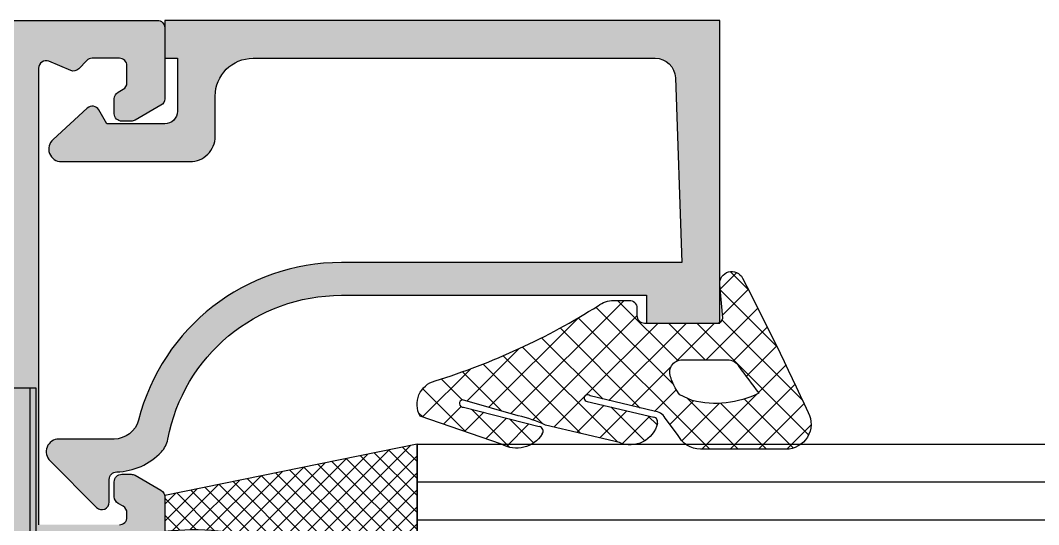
# Model space of a CAD drawing. Header units: millimetres. Extents: x 221 to 2771, y 196 to 840.
# Drawn here: x 551.52 to 559.59, y 633.59 to 637.59 of the extents above; entities that cross this region are included whole.
import ezdxf

# ---------------------------------------------------------------- set-up
doc = ezdxf.new("R2010")
doc.units = ezdxf.units.MM
doc.layers.add('Aksesuar', color=7, linetype='Continuous')

# ---------------------------------------------------------------- blocks, each defined once
blk = doc.blocks.new('2606')
h = blk.add_hatch(color=253)
h.dxf.hatch_style = 1
edge = h.paths.add_edge_path()
edge.add_line((2088.261205650698, 3649.419890002671), (2088.261205650705, 3654.519889992656))
edge.add_arc((2087.261205660743, 3654.519889992707), 0.9999999899628162, 359.9999999970802, 450.0000000029165)
edge.add_line((2087.261205660692, 3655.51988998267), (2085.661205691743, 3655.51988998267))
edge.add_arc((2085.661205691743, 3657.019889982673), 1.500000000003638, 180.0000000001374, 269.9999999999984, ccw=False)
edge.add_line((2084.16120569174, 3657.01988998267), (2084.16120569174, 3672.964480749435))
edge.add_arc((2084.961205691712, 3672.964480749445), 0.7999999999715028, 92.00000000053387, 180.0000000007453, ccw=False)
edge.add_line((2084.933286094343, 3673.763993411032), (2092.261205706734, 3674.019890002671))
edge.add_line((2092.261205706734, 3674.019890002671), (2092.261205706734, 3660.519890002673))
edge.add_arc((2100.561205706739, 3660.519890002674), 8.300000000005328, 180.0000000000128, 255.6815020200548)
edge.add_arc((2098.261205527725, 3651.508785787533), 0.9999999999733052, -1.6797230273368768e-10, 75.68150202103823, ccw=False)
edge.add_line((2099.261205527698, 3651.508785787531), (2099.261205527698, 3649.31989000267))
edge.add_arc((2099.761205527698, 3649.31989000267), 0.500000000000034, 180.000000000049, 316.8289824201455)
edge.add_line((2100.125862929965, 3648.977800863743), (2101.979944863388, 3650.814200066453))
edge.add_arc((2101.761150422028, 3651.019453549809), 0.3000000000000761, 316.8289824201018, 449.999999999816)
edge.add_line((2101.761150422029, 3651.31945354981), (2100.860620370688, 3651.319453549811))
edge.add_arc((2100.86062037072, 3651.619453549781), 0.2999999999693814, 181.1714072949845, 269.9999999939427, ccw=False)
edge.add_arc((2098.061205542659, 3651.562211777802), 2.500000000035378, 1.171407301001419, 46.872311606099)
edge.add_arc((2099.086645363876, 3652.656959773115), 0.9999999999750132, 46.87231160506018, 79.37850799216822)
edge.add_arc((2100.561205706744, 3660.519890002691), 7.000000000021488, 180.0000000000753, 259.3785079952096, ccw=False)
edge.add_line((2093.561205706722, 3660.519890002682), (2093.561205706723, 3672.619890002669))
edge.add_line((2093.561205706723, 3672.619890002669), (2094.6612057067, 3672.619890002669))
edge.add_line((2094.6612057067, 3672.619890002669), (2094.6612057067, 3675.519890002671))
edge.add_line((2094.6612057067, 3675.519890002671), (2082.6612057067, 3675.519890002671))
edge.add_line((2082.6612057067, 3675.519890002671), (2082.661205706699, 3653.519890002671))
edge.add_line((2082.661205706699, 3653.519890002671), (2084.1612056917, 3653.519890002671))
edge.add_line((2084.1612056917, 3653.519890002671), (2084.1612056917, 3654.019889997671))
edge.add_line((2084.1612056917, 3654.019889997671), (2086.2612056707, 3654.019889997671))
edge.add_arc((2086.261205670704, 3653.519890002673), 0.499999994997097, -2.8819613362429664e-10, 90.00000000049351, ccw=False)
edge.add_line((2086.761205665701, 3653.519890002671), (2086.761205665702, 3651.220171708414))
edge.add_line((2086.761205665702, 3651.220171708414), (2086.209395521466, 3650.904537533723))
edge.add_arc((2086.361205650702, 3650.645783432961), 0.2999999999997168, 120.3999999998765, 220.8999999999663)
edge.add_line((2086.134449609952, 3650.449361188846), (2087.383278916114, 3649.092519595813))
edge.add_arc((2087.761205650698, 3649.419890002672), 0.5000000000001847, 220.9000000000271, 359.9999999999245)
at = {"color": 253}
blk.add_lwpolyline([(2088.261205650698, 3649.419890002671), (2088.261205650706, 3654.519889992655, 0.4142135624029303), (2087.261205660692, 3655.51988998267), (2085.661205691743, 3655.51988998267, -0.4142135623723848), (2084.16120569174, 3657.01988998267), (2084.16120569174, 3672.964480749435, -0.4040262258362294), (2084.933286094343, 3673.763993411032), (2092.261205706734, 3674.019890002671), (2092.261205706734, 3660.519890002673, 0.3427738801094605), (2098.508517374909, 3652.477721724626, -0.3427738801151369), (2099.261205527698, 3651.508785787531), (2099.261205527698, 3649.31989000267, 0.6797841798327304), (2100.125862929965, 3648.977800863743), (2101.979944863388, 3650.814200066453, 0.6566962119837294), (2101.761150422029, 3651.31945354981), (2100.860620370688, 3651.31945354981, -0.4082379847186805), (2100.560683067743, 3651.613320502812, 0.2020935884761375), (2099.770271911333, 3653.386791769922, 0.1427938617437846), (2099.270965406776, 3653.639826051779, -0.3609022444472537), (2093.561205706722, 3660.519890002682), (2093.561205706722, 3672.619890002669), (2094.6612057067, 3672.619890002669), (2094.6612057067, 3675.519890002671), (2082.6612057067, 3675.519890002671), (2082.6612057067, 3653.519890002671), (2084.1612056917, 3653.519890002671), (2084.1612056917, 3654.019889997671), (2086.2612056707, 3654.019889997671, -0.4142135623770908), (2086.761205665701, 3653.519890002671), (2086.761205665702, 3651.220171708414), (2086.209395521466, 3650.904537533723, 0.4689664154295557), (2086.134449609952, 3650.449361188846), (2087.383278916114, 3649.092519595813, 0.6943711989525161)], format="xyb", close=True, dxfattribs=at)
blk = doc.blocks.new('4456')
at = {"ltscale": 10}
h = blk.add_hatch(color=252, dxfattribs=at)
h.dxf.hatch_style = 1
edge = h.paths.add_edge_path()
edge.add_line((2615.974876532379, 2252.359233066632), (2615.974876532379, 2255.65923306662))
edge.add_arc((2616.274876532368, 2255.65923306662), 0.299999999988576, 90.0000000000415, 179.9999999999585, ccw=False)
edge.add_line((2616.274876532368, 2255.959233066608), (2616.606253027498, 2255.959233066608))
edge.add_arc((2616.606253027528, 2255.459233066604), 0.5000000000048936, 15.000000003230127, 90.00000000331829, ccw=False)
edge.add_line((2617.089215940669, 2255.588642589183), (2617.734184447317, 2253.181587353133))
edge.add_arc((2618.023962195237, 2253.259233066632), 0.3000000000243124, 194.9999999925519, 269.9999999921644)
edge.add_line((2618.023962195196, 2252.959233066608), (2621.638496747172, 2252.959233066608))
edge.add_arc((2621.638496747167, 2253.259233066623), 0.3000000000145053, 270.0000000011158, 403.5999999991768)
edge.add_line((2621.855748305611, 2253.46611892975), (2620.716532809475, 2254.662413051602))
edge.add_arc((2622.164876532405, 2256.04165213905), 2.000000000023274, 179.9999999996814, 223.599999998425, ccw=False)
edge.add_line((2620.164876532382, 2256.041652139061), (2620.164876532382, 2256.259233066597))
edge.add_arc((2620.464876532378, 2256.259233066568), 0.2999999999961755, 58.599999995931114, 179.9999999946646, ccw=False)
edge.add_line((2620.621179421946, 2256.515298305737), (2622.115489026696, 2255.603167827375))
edge.add_arc((2622.271791916243, 2255.859233066727), 0.3000000001425374, 238.6000000177506, 270.0000000055531)
edge.add_line((2622.271791916272, 2255.559233066585), (2622.564876532347, 2255.559233066585))
edge.add_arc((2622.564876532376, 2255.859233066602), 0.3000000000172022, 269.9999999943919, 359.9999999944913)
edge.add_line((2622.864876532393, 2255.859233066573), (2622.864876532393, 2259.630082804378))
edge.add_arc((2623.364876532343, 2259.630082804386), 0.4999999999497088, 138.590377888551, 180.0000000009391, ccw=False)
edge.add_arc((2622.764876532382, 2260.159233066557), 0.2999999999931684, 318.59037789542, 450.0000000045461)
edge.add_line((2622.764876532358, 2260.45923306655), (2622.564876532347, 2260.45923306655))
edge.add_line((2622.564876532347, 2260.45923306655), (2620.662478839154, 2259.949487140943))
edge.add_arc((2620.740124552694, 2259.65970939304), 0.3000000000188273, 105.0000000009249, 164.9999999519103)
edge.add_line((2620.450346804854, 2259.737355106819), (2620.435403880129, 2259.6815873529))
edge.add_arc((2620.145626132319, 2259.759233066507), 0.2999999999456839, 225.0000000020329, 344.9999999824427, ccw=False)
edge.add_line((2619.933494098009, 2259.547101032181), (2619.665519116553, 2259.815076013695))
edge.add_arc((2619.877651150152, 2260.027208047752), 0.2999999992534001, 184.9999999692288, 225.0000000618618, ccw=False)
edge.add_line((2619.578792741454, 2260.001061325153), (2619.366018122983, 2262.433086343767))
edge.add_arc((2619.664876532348, 2262.459233066596), 0.2999999999378736, 69.99999999110128, 185.0000000019687, ccw=False)
edge.add_line((2619.767482575368, 2262.741140852758), (2621.178315831222, 2262.227639542153))
edge.add_arc((2621.075709788301, 2261.945731756072), 0.2999999998286586, 10.90428326646952, 70.00000000368192, ccw=False)
edge.add_arc((2621.664876532352, 2262.059233066588), 0.299999999991297, 190.9042832743167, 270.0000000057751)
edge.add_line((2621.664876532382, 2261.759233066597), (2630.264876532358, 2261.759233066597))
edge.add_line((2630.264876532358, 2261.759233066597), (2630.264876532359, 2278.559233066585))
edge.add_line((2630.264876532359, 2278.559233066585), (2632.233936424649, 2278.559233066585))
edge.add_arc((2632.233936424652, 2278.259233066524), 0.3000000000610135, 30.000000001542787, 90.00000000056019, ccw=False)
edge.add_line((2632.493744045836, 2278.409233066562), (2632.724684153499, 2278.009233066538))
edge.add_arc((2632.464876532391, 2277.859233066554), 0.2999999999688834, -90.00000000392208, 30.000000000023988, ccw=False)
edge.add_line((2632.46487653237, 2277.559233066585), (2631.564876532347, 2277.559233066586))
edge.add_line((2631.564876532347, 2277.559233066585), (2631.564876532347, 2275.759233066597))
edge.add_line((2631.564876532347, 2275.759233066597), (2640.46487653237, 2275.759233066596))
edge.add_line((2640.46487653237, 2275.759233066597), (2640.46487653237, 2277.559233066585))
edge.add_line((2640.46487653237, 2277.559233066585), (2639.564876532347, 2277.559233066585))
edge.add_arc((2639.564876532338, 2277.859233066561), 0.2999999999755175, 150.0000000021706, 270.0000000017275, ccw=False)
edge.add_line((2639.305068911218, 2278.009233066538), (2639.53600901894, 2278.409233066562))
edge.add_arc((2639.79581664011, 2278.259233066548), 0.3000000000362453, 90.00000000780051, 150.000000001138, ccw=False)
edge.add_line((2639.795816640069, 2278.559233066585), (2641.764876532359, 2278.559233066585))
edge.add_line((2641.764876532359, 2278.559233066585), (2641.764876532359, 2277.159233066562))
edge.add_line((2641.764876532359, 2277.159233066562), (2642.96487653237, 2277.159233066562))
edge.add_line((2642.96487653237, 2277.159233066562), (2642.964876532371, 2295.95923306655))
edge.add_line((2642.964876532371, 2295.95923306655), (2641.764876532359, 2295.95923306655))
edge.add_line((2641.764876532359, 2295.95923306655), (2641.764876532359, 2294.359233066573))
edge.add_arc((2641.464876532364, 2294.35923306657), 0.2999999999952073, -134.99999999951729, 6.255049811443314e-10, ccw=False)
edge.add_line((2641.252744498013, 2294.147101032216), (2640.857769751155, 2294.542075779073))
edge.add_arc((2641.564876532282, 2295.249182560226), 0.9999999999345696, 180.0000000011302, 225.0000000010826, ccw=False)
edge.add_line((2640.564876532348, 2295.249182560207), (2640.564876532348, 2295.659233066562))
edge.add_arc((2640.264876532359, 2295.659233066561), 0.2999999999885734, 4.106732204705693e-11, 89.99999999995899)
edge.add_line((2640.264876532359, 2295.95923306655), (2639.864876532394, 2295.95923306655))
edge.add_arc((2639.864876532394, 2296.259233066597), 0.3000000000467011, 180.0000000000258, 269.9999999999742, ccw=False)
edge.add_line((2639.564876532348, 2296.259233066597), (2639.564876532348, 2297.986027985829))
edge.add_arc((2639.864876532372, 2297.986027985795), 0.3000000000246056, 119.9999999975785, 179.999999993483, ccw=False)
edge.add_line((2639.714876532371, 2298.245835606957), (2639.841671451568, 2298.319040687714))
edge.add_arc((2639.991671451558, 2298.059233066577), 0.2999999999964917, 89.9999999936644, 119.9999999982058, ccw=False)
edge.add_line((2639.991671451591, 2298.359233066573), (2640.264876532359, 2298.359233066573))
edge.add_arc((2640.264876532359, 2298.059233066585), 0.2999999999881594, -3.808509063674137e-11, 90.00000000003803, ccw=False)
edge.add_line((2640.564876532348, 2298.059233066585), (2640.564876532348, 2297.159233066562))
edge.add_line((2640.564876532348, 2297.159233066562), (2641.864876532394, 2297.159233066562))
edge.add_line((2641.864876532394, 2297.159233066562), (2640.864876532394, 2297.159233066562))
edge.add_line((2640.864876532394, 2297.159233066562), (2641.864876532394, 2297.159233066562))
edge.add_line((2641.864876532394, 2297.159233066562), (2641.864876532394, 2298.45923306655))
edge.add_arc((2642.164876532385, 2298.459233066589), 0.2999999999914347, 60.000000007435915, 180.0000000075791, ccw=False)
edge.add_line((2642.314876532348, 2298.719040687737), (2642.714876532371, 2298.488100580015))
edge.add_arc((2642.864876532379, 2298.74790820115), 0.3000000000038806, 239.9999999987163, 359.9999999987634)
edge.add_line((2643.164876532383, 2298.747908201144), (2643.164876532383, 2300.970557932003))
edge.add_arc((2642.864876532379, 2300.970557931996), 0.3000000000038314, 1.220264331309019e-09, 120.0000000012999)
edge.add_line((2642.714876532371, 2301.230365553131), (2642.314876532348, 2300.999425445468))
edge.add_arc((2642.164876532369, 2301.259233066587), 0.2999999999747628, 179.9999999980228, 299.99999999807903, ccw=False)
edge.add_line((2641.864876532394, 2301.259233066597), (2641.864876532394, 2302.559233066585))
edge.add_line((2641.864876532394, 2302.559233066585), (2640.564876532348, 2302.559233066585))
edge.add_line((2640.564876532348, 2302.559233066585), (2640.564876532348, 2301.659233066562))
edge.add_arc((2640.264876532358, 2301.659233066563), 0.2999999999891841, 270.0000000001577, 359.9999999998423, ccw=False)
edge.add_line((2640.264876532359, 2301.359233066573), (2639.991671451591, 2301.359233066573))
edge.add_arc((2639.991671451558, 2301.659233066573), 0.2999999999991439, 240.0000000019298, 270.0000000061998, ccw=False)
edge.add_line((2639.841671451568, 2301.399425445433), (2639.714876532371, 2301.472630526189))
edge.add_arc((2639.864876532373, 2301.732438147353), 0.3000000000256273, 180.0000000066297, 240.0000000023089, ccw=False)
edge.add_line((2639.564876532348, 2301.732438147318), (2639.564876532348, 2303.45923306655))
edge.add_arc((2639.864876532394, 2303.459233066549), 0.3000000000468962, 90.0000000000631, 179.999999999937, ccw=False)
edge.add_line((2639.864876532394, 2303.759233066597), (2644.564876532348, 2303.759233066597))
edge.add_line((2644.564876532348, 2303.759233066597), (2644.564876532347, 2235.45923306655))
edge.add_arc((2644.264876532358, 2235.45923306655), 0.299999999988423, 270.00000000001234, 359.99999999998766, ccw=False)
edge.add_line((2644.264876532358, 2235.159233066562), (2641.457696855349, 2235.159233066562))
edge.add_arc((2641.457696855372, 2235.459233066566), 0.3000000000042485, 209.9999999953338, 269.99999999572765, ccw=False)
edge.add_line((2641.19788923422, 2235.309233066585), (2640.605068911264, 2236.336027985805))
edge.add_arc((2640.86487653231, 2236.486027985888), 0.2999999999631648, 180.0000000223307, 210.000000022145, ccw=False)
edge.add_line((2640.564876532347, 2236.48602798577), (2640.564876532347, 2236.859233066573))
edge.add_arc((2640.864876532364, 2236.859233066544), 0.3000000000173852, 89.99999999442679, 179.9999999944563, ccw=False)
edge.add_line((2640.864876532393, 2237.159233066562), (2641.457696855349, 2237.159233066562))
edge.add_arc((2641.457696855352, 2236.859233066541), 0.3000000000198835, 30.000000009894393, 90.00000000042189, ccw=False)
edge.add_line((2641.717504476478, 2237.009233066597), (2641.832974530397, 2236.809233066527))
edge.add_arc((2642.092782151524, 2236.959233066582), 0.3000000000202762, 210.0000000099378, 270.0000000003787)
edge.add_line((2642.092782151526, 2236.659233066562), (2642.764876532358, 2236.659233066562))
edge.add_arc((2642.764876532358, 2236.95923306655), 0.2999999999884715, 270.0000000000216, 359.9999999999785)
edge.add_line((2643.064876532347, 2236.95923306655), (2643.064876532347, 2238.041033113218))
edge.add_arc((2642.764876532337, 2238.041033113228), 0.3000000000104473, 359.999999997964, 404.9999999955774)
edge.add_line((2642.977008566716, 2238.253165147576), (2642.641651325907, 2238.572764040221))
edge.add_arc((2642.853783360287, 2238.784896074552), 0.2999999999993128, 159.9999999968745, 224.9999999935315, ccw=False)
edge.add_line((2642.571875574057, 2238.887502117565), (2642.946784318589, 2239.756627023587))
edge.add_arc((2642.664876532376, 2239.859233066583), 0.2999999999785451, 339.9999999987426, 449.9999999989266)
edge.add_line((2642.664876532382, 2240.159233066562), (2624.564876532347, 2240.159233066563))
edge.add_line((2624.564876532347, 2240.159233066562), (2624.564876532347, 2236.95923306655))
edge.add_arc((2624.864876532364, 2236.959233066578), 0.3000000000169637, 180.0000000054632, 270.0000000056537)
edge.add_line((2624.864876532393, 2236.659233066562), (2625.036970913226, 2236.659233066562))
edge.add_arc((2625.036970913208, 2236.959233066557), 0.2999999999956352, 270.0000000033225, 330.0000000056159)
edge.add_line((2625.296778534354, 2236.809233066585), (2625.412248588215, 2237.009233066538))
edge.add_arc((2625.672056209362, 2236.859233066565), 0.299999999996885, 90.00000000346029, 150.0000000054781, ccw=False)
edge.add_line((2625.672056209344, 2237.159233066562), (2626.264876532358, 2237.159233066562))
edge.add_arc((2626.264876532358, 2236.859233066572), 0.2999999999887757, 7.969447324285284e-11, 89.9999999999203, ccw=False)
edge.add_line((2626.564876532347, 2236.859233066573), (2626.564876532347, 2236.486027985829))
edge.add_arc((2626.264876532324, 2236.486027985802), 0.3000000000225848, -29.999999996870486, 5.000174496672116e-09, ccw=False)
edge.add_line((2626.524684153487, 2236.336027985805), (2625.931863830415, 2235.309233066585))
edge.add_arc((2625.672056209258, 2235.459233066576), 0.3000000000147676, 270.0000000054322, 330.0000000035063, ccw=False)
edge.add_line((2625.672056209286, 2235.159233066562), (2621.46487653237, 2235.159233066562))
edge.add_arc((2621.464876532371, 2235.459233066551), 0.2999999999889872, 180.00000000012, 269.9999999998799, ccw=False)
edge.add_line((2621.164876532382, 2235.45923306655), (2621.164876532382, 2236.659233066562))
edge.add_arc((2621.464876532358, 2236.659233066572), 0.2999999999761458, 80.11845530244312, 180.0000000018712, ccw=False)
edge.add_line((2621.516360066938, 2236.954782462871), (2622.613392997814, 2236.763683670276))
edge.add_arc((2622.664876532384, 2237.059233066587), 0.2999999999855902, 260.1184553045882, 359.999999999726)
edge.add_line((2622.96487653237, 2237.059233066585), (2622.96487653237, 2240.159233066562))
edge.add_line((2622.96487653237, 2240.159233066562), (2619.864876532393, 2240.159233066562))
edge.add_arc((2619.864876532379, 2239.859233066551), 0.300000000010116, 89.99999999719266, 169.0957167227154)
edge.add_arc((2619.27570978834, 2239.972734377063), 0.2999999997971291, 289.99999999290463, 349.09571673694404, ccw=False)
edge.add_line((2619.378315831234, 2239.690826591005), (2617.967482575322, 2239.177325280342))
edge.add_arc((2617.864876532343, 2239.459233066501), 0.2999999999211949, 174.9999999972266, 290.0000000016794, ccw=False)
edge.add_line((2617.566018122995, 2239.485379789333), (2617.778792741466, 2241.917404808005))
edge.add_arc((2618.077651150175, 2241.891258085401), 0.2999999992650235, 134.9999999389462, 175.0000000299632, ccw=False)
edge.add_line((2617.865519116564, 2242.103390119463), (2618.13349409802, 2242.371365100978))
edge.add_arc((2618.345626132322, 2242.159233066677), 0.2999999999218564, 15.000000036905703, 135.0000000000946, ccw=False)
edge.add_line((2618.635403880083, 2242.236878780374), (2618.650346804808, 2242.181111026573))
edge.add_arc((2618.940124552749, 2242.258756740055), 0.3000000000403961, 194.9999999884718, 254.999999980085)
edge.add_line((2618.862478839107, 2241.968978992157), (2620.764876532358, 2241.45923306655))
edge.add_line((2620.764876532358, 2241.45923306655), (2620.96487653237, 2241.45923306655))
edge.add_arc((2620.964876532353, 2241.759233066559), 0.3000000000087134, 270.0000000033435, 401.4096221128257)
edge.add_arc((2621.564876532327, 2242.288383328784), 0.4999999999802017, 180.0000000003816, 221.4096221101283, ccw=False)
edge.add_line((2621.064876532347, 2242.288383328781), (2621.064876532347, 2246.059233066585))
edge.add_arc((2620.764876532359, 2246.059233066586), 0.2999999999880955, 359.9999999999497, 450.0000000000501)
edge.add_line((2620.764876532358, 2246.359233066573), (2620.471791916284, 2246.359233066573))
edge.add_arc((2620.471791916314, 2246.059233066352), 0.3000000002211661, 90.00000000576337, 121.3999999993654)
edge.add_line((2620.31548902665, 2246.315298305725), (2618.821179421958, 2245.403167827363))
edge.add_arc((2618.664876532406, 2245.659233066561), 0.3000000000127035, 179.9999999998435, 301.39999999844383, ccw=False)
edge.add_line((2618.364876532393, 2245.659233066562), (2618.364876532393, 2245.976813994016))
edge.add_arc((2620.364876532385, 2245.976813994041), 1.99999999999138, 136.4000000012096, 180.0000000006842, ccw=False)
edge.add_line((2618.916532809487, 2247.356053081475), (2621.924208116126, 2250.514423294767))
edge.add_arc((2621.562122185408, 2250.859233066633), 0.4999999999980528, 316.3999999999794, 449.9999999994105)
edge.add_line((2621.562122185414, 2251.359233066632), (2616.974876532379, 2251.359233066632))
edge.add_arc((2616.97487653238, 2252.359233066632), 1.000000000000433, 180.0000000000248, 269.9999999999752, ccw=False)
edge = h.paths.add_edge_path(flags=16)
edge.add_arc((2622.864876532415, 2241.959233066543), 0.1999999999752511, 179.9999999937437, 269.9999999937498)
edge.add_line((2622.864876532393, 2241.759233066568), (2632.364876532393, 2241.759233066568))
edge.add_line((2632.364876532393, 2241.759233066568), (2632.364876532393, 2242.559233066549))
edge.add_arc((2632.664876532494, 2242.559233066544), 0.3000000001008147, 135.0000000115716, 179.9999999990124, ccw=False)
edge.add_line((2632.452744498024, 2242.771365100928), (2633.152744498036, 2243.471365100925))
edge.add_arc((2633.364876532412, 2243.25923306655), 0.3000000000275844, 1.7964794096769765e-09, 135.0000000003105, ccw=False)
edge.add_line((2633.66487653244, 2243.25923306656), (2633.66487653244, 2241.759233066568))
edge.add_line((2633.66487653244, 2241.759233066568), (2642.964876532428, 2241.759233066568))
edge.add_line((2642.964876532428, 2241.759233066568), (2642.964876532429, 2275.559233066563))
edge.add_line((2642.964876532429, 2275.559233066563), (2641.764876532417, 2275.559233066563))
edge.add_line((2641.764876532417, 2275.559233066563), (2641.764876532417, 2275.159233066562))
edge.add_arc((2640.764876532417, 2275.159233066562), 1.000000000000223, 269.9999999999998, 359.9999999999872, ccw=False)
edge.add_line((2640.764876532417, 2274.159233066562), (2631.864876532393, 2274.159233066563))
edge.add_line((2631.864876532393, 2274.159233066562), (2631.864876532393, 2271.659233066562))
edge.add_line((2631.864876532393, 2271.659233066562), (2633.16487653244, 2271.659233066561))
edge.add_arc((2633.16487653244, 2271.159233066562), 0.5000000000001191, 1.3585577107733116e-11, 89.99999999998641, ccw=False)
edge.add_line((2633.66487653244, 2271.159233066562), (2633.66487653244, 2270.559233066563))
edge.add_arc((2633.16487653244, 2270.559233066563), 0.5000000000001191, 270.00000000001364, 359.99999999998636, ccw=False)
edge.add_line((2633.16487653244, 2270.059233066563), (2631.864876532393, 2270.059233066564))
edge.add_line((2631.864876532393, 2270.059233066563), (2631.864876532393, 2261.759233066568))
edge.add_line((2631.864876532393, 2261.759233066568), (2633.16487653244, 2261.759233066567))
edge.add_arc((2633.16487653244, 2261.259233066568), 0.5000000000001191, 1.3585577107733116e-11, 89.99999999998641, ccw=False)
edge.add_line((2633.66487653244, 2261.259233066568), (2633.66487653244, 2260.659233066562))
edge.add_arc((2633.16487653244, 2260.659233066562), 0.5000000000001191, 270.00000000001364, 359.99999999998636, ccw=False)
edge.add_line((2633.16487653244, 2260.159233066562), (2624.464876532428, 2260.159233066563))
edge.add_line((2624.464876532428, 2260.159233066562), (2624.464876532428, 2251.262239564649))
edge.add_arc((2623.464876532503, 2251.262239564683), 0.9999999999252175, 316.3999999971765, 359.99999999804675, ccw=False)
edge.add_line((2624.189048393852, 2250.572620020964), (2622.940704670958, 2249.261729971865))
edge.add_arc((2623.664876532337, 2248.572110428217), 0.9999999998971162, 136.4000000013686, 180.0000000021929)
edge.add_line((2622.66487653244, 2248.572110428179), (2622.66487653244, 2241.959233066565))
at = {"color": 252, "ltscale": 10}
for points in [[(2644.564876532348, 2303.759233066597), (2644.564876532348, 2235.45923306655, -0.4142135623729691), (2644.264876532358, 2235.159233066562), (2641.457696855349, 2235.159233066562, -0.2679491924329647), (2641.19788923422, 2235.309233066585), (2640.605068911264, 2236.336027985805, -0.1316524975865714), (2640.564876532347, 2236.48602798577), (2640.564876532347, 2236.859233066573, -0.4142135623732455), (2640.864876532393, 2237.159233066562), (2641.457696855349, 2237.159233066562, -0.2679491923868238), (2641.717504476478, 2237.009233066597), (2641.832974530397, 2236.809233066527, 0.2679491923864189), (2642.092782151526, 2236.659233066562), (2642.764876532358, 2236.659233066562, 0.4142135623728743), (2643.064876532347, 2236.95923306655), (2643.064876532347, 2238.041033113218, 0.1989123673688318), (2642.977008566716, 2238.253165147576), (2642.641651325907, 2238.572764040221, -0.2914734195702615), (2642.571875574057, 2238.887502117565), (2642.946784318589, 2239.756627023587, 0.5205670505527663), (2642.664876532382, 2240.159233066562), (2624.564876532347, 2240.159233066562)], [(2624.564876532347, 2236.95923306655, 0.4142135623740686), (2624.864876532393, 2236.659233066562), (2625.036970913226, 2236.659233066562, 0.2679491924418479), (2625.296778534354, 2236.809233066585), (2625.412248588215, 2237.009233066538, -0.2679491924405589), (2625.672056209344, 2237.159233066562), (2626.264876532358, 2237.159233066562, -0.4142135623722802), (2626.564876532347, 2236.859233066573), (2626.564876532347, 2236.486027985829, -0.1316524975957002), (2626.524684153487, 2236.336027985805), (2625.931863830415, 2235.309233066585, -0.2679491924221159), (2625.672056209286, 2235.159233066562), (2621.46487653237, 2235.159233066562, -0.4142135623718673)]]:
    blk.add_lwpolyline(points, format="xyb", dxfattribs=at)
blk = doc.blocks.new('50 S 20')
at = {"ltscale": 10}
blk.add_blockref('4456', (-1149.812386988791, 225.859133209161), dxfattribs=at)
blk = doc.blocks.new('MN201')
h = blk.add_hatch()
h.set_pattern_fill('ANSI37', color=35, scale=0.25, angle=180.0000000000002, style=0)
h.set_pattern_definition([(135.0000000000002, (2323.977134709204, -1136.592070553462), (0.5612660075668204, 0.5612660075668237), []), (45.00000000000017, (2323.977134709204, -1136.592070553462), (0.5612660075668237, -0.5612660075668204), [])])
h.paths.add_polyline_path([(2704.56812628326, 820.3624428536027, 0.0655068904528361), (2711.037757962786, 823.3432138484877, -0.1676907291543343), (2711.654486211015, 823.5560377132829), (2712.272872085402, 823.5560377132824, -0.4142136353118876), (2712.572871935986, 823.2560379374052), (2712.572871935986, 822.9560375638675, 0.4142136353101727), (2712.872871711863, 822.6560377132828), (2715.772871935986, 822.6560377132826, 0.4142135623728477), (2715.972871935986, 822.8560377132817), (2715.856495551311, 824.1862258769252, -0.8277455623827096), (2716.756645018845, 824.440395970769, -0.0110335131498702), (2719.362961170715, 819.1149491274857, -0.5628898371508848), (2718.475941251654, 817.6532179684868), (2715.097936514163, 817.6532179684868, -0.2945918514134372), (2714.186833877151, 818.2410384143727), (2713.692197072634, 818.8895891521074, 0.2778033776071813), (2713.250306537138, 819.1556388269544), (2710.717572475855, 819.7636470595498, 1.51046107603106), (2710.603823306528, 819.5514680153028), (2713.23888204165, 818.9268849424034), (2713.242436195491, 818.9260425079262, -0.4288167670145243), (2713.386098292586, 818.6743928296407, -0.4632490507838541), (2711.878964698617, 817.9133127547248), (2708.948431273608, 818.6111271505451, 0.0537684997058295), (2707.866981097172, 818.98022844568), (2705.657759466512, 819.6116878203106, 0.9617859406713049), (2705.699598958268, 819.3219301684951), (2708.702497253108, 818.5584159026034, -0.5111786565945917), (2708.821767386629, 818.256928225446, -0.3985077157993407), (2707.202485408448, 817.8538083395238), (2703.975171519865, 818.968021134141, -0.4879961880778766)])
h.paths.add_polyline_path([(2713.948531974543, 820.3969153527826), (2713.933486065237, 820.4669554885261, -0.5651860333520194), (2714.375376600732, 821.2009058136796), (2716.167137280525, 821.2009058136796, -0.2759304729618929), (2716.607389251099, 820.9379252272422, -0.0036954532398101), (2717.400156733889, 819.8703112660978, -0.1777288798550432), (2714.766848456856, 819.5808841946614), (2714.270598920126, 819.8034942339746, -0.06123595190851)], flags=16)
at = {"color": 35}
for points in [[(2708.821773783307, 818.2569382405425, -0.3985105535364753), (2707.202485408448, 817.8538083395238), (2703.975171519865, 818.968021134141, -0.4879961880768446), (2704.568126283257, 820.362442853602, 0.0655068904528918), (2711.037757962786, 823.3432138484882, -0.1676907291544135), (2711.654486211015, 823.5560377132829), (2712.272871935986, 823.5560377132829, -0.4142137811867994), (2712.572871935986, 823.2560379374052), (2712.572871935986, 822.9560377132827, 0.4142137811864373), (2712.872871711863, 822.6560377132828), (2715.772871935986, 822.6560377132828, 0.4142135623720961), (2715.972871935986, 822.8560377132819), (2715.856495551311, 824.1862258769254, -0.827745562309123), (2716.756645018806, 824.4403959708438, -0.0110335131500401), (2719.362961170715, 819.1149491274846, -0.5628898371504523), (2718.475941251654, 817.6532179684868), (2715.097936514163, 817.6532179684868, -0.294591851413411), (2714.186833877151, 818.2410384143727), (2713.692197072634, 818.8895891521076, 0.2778033776067145), (2713.250306537138, 819.1556388269544), (2710.717572475855, 819.7636470595498, 1.510461076030971), (2710.603823306528, 819.5514680153028), (2713.242436195485, 818.9260425079278)], [(2713.386098293769, 818.6743928340798, -0.4632490519761338), (2711.878964698616, 817.913312754725), (2708.948431273608, 818.6111271505454, 0.0537684997058953), (2707.866981097172, 818.98022844568), (2705.657759466512, 819.6116878203106, 0.9617859406722213), (2705.699598958268, 819.3219301684951), (2708.702497253108, 818.5584159026034)]]:
    blk.add_lwpolyline(points, format="xyb", dxfattribs=at)
blk.add_lwpolyline([(2713.948531974543, 820.3969153527826), (2713.933486065237, 820.4669554885261, -0.5651860333520194), (2714.375376600732, 821.2009058136796), (2716.167137280525, 821.2009058136796, -0.2759304729618929), (2716.607389251099, 820.9379252272422, -0.0036954532398101), (2717.400156733889, 819.8703112660978, -0.1777288798550432), (2714.766848456856, 819.5808841946614), (2714.270598920126, 819.8034942339746, -0.06123595190851)], format="xyb", close=True, dxfattribs=at)
for centre, start, end in [((2713.194533484711, 818.7318639038012), 343.3003059936704, 77.1885842276507), ((2708.653213523216, 818.3645832067855), 327.4303142364504, 75.7343129929507)]:
    blk.add_arc(centre, 0.2, start, end, dxfattribs=at)
blk = doc.blocks.new('d07007 - GR2')
h = blk.add_hatch()
h.set_pattern_fill('ANSI37', color=32, scale=0.15, style=0)
h.set_pattern_definition([(45, (0, 0), (-0.3367596045400933, 0.3367596045400933), []), (135, (0, 0), (-0.3367596045400933, -0.3367596045400932), [])])
h.paths.add_polyline_path([(367.002159675795, 898.9680385581443), (367.002159675795, 900.4680385581443), (367.002159675795, 901.9680385581448), (357.0021596757964, 899.9307289203595), (357.0021596757964, 898.5127899751558, -0.447635572817688), (368.12724629925, 888.5762825359332, -0.07059124568158), (367.7325399246511, 885.7944963525915, 0.1925327504947466), (367.002159675795, 895.9680385581446), (367.002159675795, 897.4680385581443)])
at = {"color": 32}
blk.add_lwpolyline([(367.0021596757951, 897.4680385581444), (367.0021596757951, 898.9680385581444), (367.0021596757951, 900.4680385581444), (367.0021596757951, 901.9680385581448), (357.0021596757965, 899.9307289203595), (357.0021596757965, 898.5127899751558, -0.4476355728176715), (368.1272462992501, 888.5762825359332, -0.0705912456815909), (367.732539924651, 885.794496352591, 0.1925327504947519), (367.0021596757951, 895.9680385581446)], format="xyb", close=True, dxfattribs=at)
blk = doc.blocks.new('6 12 6 2.CAM-TG1')
at = {"layer": 'Aksesuar', "color": 143}
for p, q in [((-2648.98412687109, 890.7321336239293), (-2648.98412687109, 896.7321336239274)), ((-2648.98412687109, 893.7321336239293), (-2532.469761116903, 893.7321336239293)), ((-2648.98412687109, 892.2321336239311), (-2532.469761116903, 892.2321336239311))]:
    blk.add_line(p, q, dxfattribs=at)
blk.add_lwpolyline([(-2648.98412687109, 890.7321336239293), (-2532.469761116903, 890.7321336239293)], dxfattribs=at)
blk.add_lwpolyline([(-2648.98412687109, 890.7321336239293), (-2532.469761116903, 890.7321336239293)], dxfattribs=at)
blk = doc.blocks.new('ispanyolet')
at = {"color": 7, "linetype": 'Continuous'}
for p, q in [((92.18456241379286, 122.6607879310342), (92.18456241379286, 144.3702879310348)), ((92.18456241379286, 144.3702879310348), (92.44114592354029, 144.3702879310348)), ((92.44114592354029, 144.3702879310348), (92.44114592354029, 122.6607879310342)), ((92.44114592354029, 144.3702879310348), (106.044942023821, 144.3702879310348))]:
    blk.add_line(p, q, dxfattribs=at)

msp = doc.modelspace()

# ---------------------------------------------------------------- block references
at = {"xscale": 0.2, "yscale": 0.2, "zscale": 0.2}
for name, p, rotation in [('50 S 20', (1044.869747549717, 338.6435880786139), 90.00000000000001), ('2606', (-178.037903705967, 1054.1258822603), 270.0000000000016)]:
    msp.add_blockref(name, p, dxfattribs=dict(at, rotation=rotation))
at = {"color": 11, "xscale": 0.2, "yscale": 0.2, "zscale": 0.2}
msp.add_blockref('MN201', (13.89513749091117, 470.6624335763229), dxfattribs=at)
at = {"yscale": 0.2, "zscale": 0.2}
for name, p, xscale in [('ispanyolet', (570.0830914750552, 605.8020767648677), -0.2), ('d07007 - GR2', (481.2656423594191, 453.8404782757), 0.2)]:
    msp.add_blockref(name, p, dxfattribs=dict(at, xscale=xscale))
at = {"layer": 'Aksesuar', "color": 1, "xscale": -0.2, "yscale": 0.2, "zscale": 0.2, "rotation": 180}
msp.add_blockref('6 12 6 2.CAM-TG1', (1084.462899668796, 812.380512712115), dxfattribs=at)

doc.saveas('drawing.dxf')
